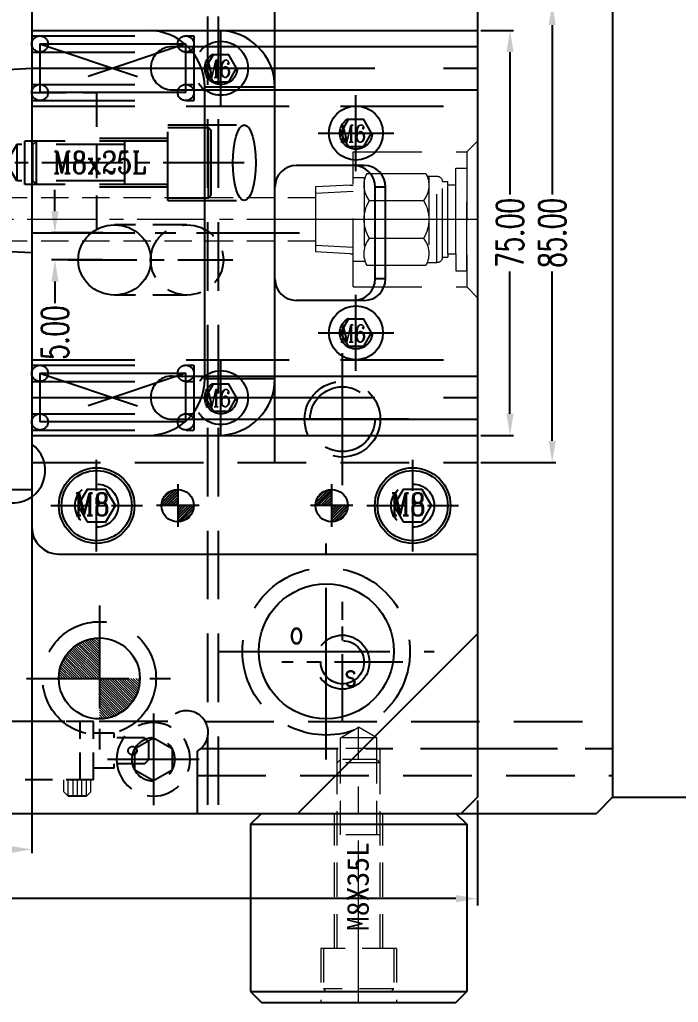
# Model space of a CAD drawing. Header units: inches. Extents: x 149964 to 151052, y -48230 to -47460.
# Drawn here: x 150591.3 to 150713.3, y -47853.7 to -47671.7 of the extents above; entities that cross this region are included whole.
import ezdxf

# ---------------------------------------------------------------- set-up
doc = ezdxf.new("R2010")
doc.units = ezdxf.units.IN
doc.header["$LTSCALE"] = 2
doc.header["$MEASUREMENT"] = 0
doc.header["$PDMODE"] = 3
doc.header["$PDSIZE"] = 0.3125
for name, pattern in [('ACAD_ISO02W100', [15, 12, -3]), ('CENTER', [50.8, 31.75, -6.35, 6.35, -6.35]), ('CENTER2', [1.125, 0.75, -0.125, 0.125, -0.125]), ('HIDDEN', [9.525, 6.35, -3.175]), ('HIDDEN2', [4.7625, 3.175, -1.5875])]:
    doc.linetypes.add(name, pattern=pattern)
doc.layers.get('0').update_dxf_attribs({"linetype": 'CONTINUOUS'})
doc.layers.get('Defpoints').update_dxf_attribs({"linetype": 'CONTINUOUS'})
for name, color, linetype in [('5', 5, 'CONTINUOUS'), ('CAV-COR', 1, 'CONTINUOUS'), ('cen', 1, 'CENTER'), ('CENTER', 1, 'CENTER'), ('hidden', 4, 'HIDDEN'), ('Layer3', 3, 'CONTINUOUS'), ('ls', 144, 'HIDDEN2'), ('PIN', 4, 'CONTINUOUS'), ('SCREW', 52, 'HIDDEN'), ('SILDE', 6, 'CONTINUOUS'), ('SP', 3, 'CONTINUOUS'), ('SPRING', 160, 'CONTINUOUS'), ('WT', 4, 'CONTINUOUS'), ('文字', 1, 'CONTINUOUS')]:
    doc.layers.add(name, color=color, linetype=linetype)
for name, color, linetype, lineweight in [('dim', 3, 'CONTINUOUS', 15), ('HA', 4, 'CONTINUOUS', 15), ('MBOM-ASSIS-LAYER', 71, 'CONTINUOUS', 9), ('WR', 122, 'HIDDEN', 18), ('螺絲', 42, 'ACAD_ISO02W100', 15)]:
    doc.layers.add(name, color=color, linetype=linetype, lineweight=lineweight)
doc.styles.add('ROMANC', font='romanc', dxfattribs={"width": 0.6, "height": 1})
doc.styles.add('ROMANS', font='ROMANS.shx', dxfattribs={"height": 5, "bigfont": 'chineset.shx'})
doc.styles.add('roment', font='txt.shx', dxfattribs={"width": 0.67, "bigfont": 'chineset.shx'})
doc.styles.get("Standard").update_dxf_attribs({"font": 'txt.shx', "width": 0.67})
doc.styles.add('style1', font='mingliu.ttc', dxfattribs={"width": 0.75})
doc.dimstyles.new('2.00', dxfattribs={"dimtxt": 5, "dimasz": 4, "dimexe": 0.666, "dimexo": 0.626, "dimgap": 1, "dimtad": 0, "dimzin": 0, "dimdsep": 46, "dimtxsty": 'Standard', "dimcen": 0.09, "dimclrd": 3, "dimclre": 3, "dimclrt": 7, "dimazin": 0, "dimtfac": 1, "dimtofl": 0, "dimtmove": 0, "dimatfit": 0, "dimfxl": 0, "dimtolj": 1, "dimtzin": 0, "dimarcsym": 0})
doc.dimstyles.new('ISO-25', dxfattribs={"dimtxt": 5, "dimasz": 4, "dimexe": 1.25, "dimexo": 0.625, "dimtad": 0, "dimzin": 1, "dimdsep": 46, "dimtxsty": 'roment', "dimcen": 0, "dimclrd": 256, "dimclre": 256, "dimclrt": 7, "dimazin": 0, "dimtfac": 1, "dimtofl": 0, "dimtmove": 0, "dimatfit": 3, "dimfxl": 0, "dimarcsym": 0})

# ---------------------------------------------------------------- blocks, each defined once
blk = doc.blocks.new('8')
at = {"layer": 'CENTER', "ltscale": 0.5}
for p, q in [((0, 8.5), (0, -8.5)), ((-8.5, 0), (8.5, 0))]:
    blk.add_line(p, q, dxfattribs=at)
at = {"layer": 'ls'}
blk.add_lwpolyline([(0, 4), (-3.46, 2), (-3.46, -2), (0, -4), (3.46, -2), (3.46, 2)], close=True, dxfattribs=at)
for radius in [6.8, 4]:
    blk.add_circle((0, 0), radius, dxfattribs=at)
blk = doc.blocks.new('*D35062')
at = {"layer": 'Defpoints', "color": 0}
for p in [(150426.07, -47815.72), (150676.07, -47815.72), (150676.07, -47834.52)]:
    blk.add_point(p, dxfattribs=at)
at = {"layer": 'dim', "lineweight": -2}
for p, q in [((150426.07, -47816.35), (150426.07, -47835.77)), ((150676.07, -47816.35), (150676.07, -47835.77)), ((150430.07, -47834.52), (150542.91, -47834.52)), ((150672.07, -47834.52), (150559.24, -47834.52))]:
    blk.add_line(p, q, dxfattribs=at)
at = {"layer": 'dim', "linetype": 'ByBlock'}
for points in [[(150430.07, -47833.86), (150430.07, -47835.19), (150426.07, -47834.52)], [(150672.07, -47835.19), (150672.07, -47833.86), (150676.07, -47834.52)]]:
    blk.add_solid(points, dxfattribs=at)
at = {"layer": 'dim', "color": 7, "linetype": 'ByBlock', "insert": (150551.07, -47834.52), "char_height": 5, "attachment_point": 5, "style": 'roment'}
blk.add_mtext('250.00', dxfattribs=at)
blk = doc.blocks.new('*D35081')
at = {"layer": 'Defpoints', "color": 0}
for p in [(150676.07, -47651.72), (150682.09, -47651.72), (150676.07, -47673.72)]:
    blk.add_point(p, dxfattribs=at)
at = {"layer": 'dim', "color": 3, "linetype": 'ByBlock', "lineweight": -2}
for p, q in [((150682.09, -47647.72), (150682.09, -47643.72)), ((150676.7, -47651.72), (150682.76, -47651.72)), ((150676.7, -47673.72), (150682.76, -47673.72)), ((150682.09, -47677.72), (150682.09, -47681.72))]:
    blk.add_line(p, q, dxfattribs=at)
at = {"layer": 'dim', "color": 3, "linetype": 'ByBlock'}
for points in [[(150681.43, -47647.72), (150682.76, -47647.72), (150682.09, -47651.72)], [(150682.76, -47677.72), (150681.43, -47677.72), (150682.09, -47673.72)]]:
    blk.add_solid(points, dxfattribs=at)
at = {"layer": 'dim', "color": 7, "linetype": 'ByBlock', "insert": (150682.09, -47661.98), "char_height": 5, "attachment_point": 5, "rotation": 90}
blk.add_mtext('\\A1;22.00', dxfattribs=at)
blk = doc.blocks.new('*D35084')
at = {"layer": 'Defpoints', "color": 0}
for p in [(150593.57, -47753.72), (150508.57, -47758.72), (150593.57, -47825.41)]:
    blk.add_point(p, dxfattribs=at)
at = {"layer": 'dim', "color": 3, "linetype": 'ByBlock', "lineweight": -2}
for p, q in [((150593.57, -47754.35), (150593.57, -47826.08)), ((150508.57, -47759.35), (150508.57, -47826.08)), ((150512.57, -47825.41), (150543.93, -47825.41)), ((150589.57, -47825.41), (150558.22, -47825.41))]:
    blk.add_line(p, q, dxfattribs=at)
at = {"layer": 'dim', "color": 3, "linetype": 'ByBlock'}
for points in [[(150512.57, -47824.75), (150512.57, -47826.08), (150508.57, -47825.41)], [(150589.57, -47826.08), (150589.57, -47824.75), (150593.57, -47825.41)]]:
    blk.add_solid(points, dxfattribs=at)
at = {"layer": 'dim', "color": 7, "linetype": 'ByBlock', "insert": (150551.07, -47825.41), "char_height": 5, "attachment_point": 5}
blk.add_mtext('\\A1;85.00', dxfattribs=at)
blk = doc.blocks.new('20160811.165144')
at = {"color": 1, "linetype": 'HIDDEN', "ltscale": 0.4}
for p, q in [((-96.06, 5), (-124.06, 5)), ((-124.06, -5.8), (-124.06, 5)), ((-121.56, -5.8), (-121.56, 5)), ((-98.56, -5.8), (-98.56, 5)), ((-96.06, -5.8), (-96.06, 5)), ((-121.06, -2.3), (-121.06, 2)), ((-118.36, 2), (-121.06, 2)), ((-118.36, -2.3), (-118.36, 2)), ((-92.26, 2.85), (-96.06, 2.85)), ((-92.26, 2), (-92.26, 2.85)), ((-86.66, 2), (-92.26, 2)), ((-86.66, 2), (-85.86, 1.2)), ((-85.86, -2), (-85.86, 1.2)), ((-118.36, -2.3), (-121.06, -2.3)), ((-92.26, -3.65), (-92.26, -2.8)), ((-86.66, -2.8), (-92.26, -2.8)), ((-86.66, -2.8), (-85.86, -2)), ((-92.26, -3.65), (-96.06, -3.65)), ((-96.06, -5.8), (-124.06, -5.8))]:
    blk.add_line(p, q, dxfattribs=at)
at = {"color": 60, "linetype": 'HIDDEN'}
for p, q in [((-82.33, 5), (-124.06, 5)), ((-75.4, 5), (0, 5)), ((-129.06, -12), (-129.06, -0.46)), ((-76.86, -12), (-76.86, -0.46)), ((-76.86, -5), (0, -5)), ((-129.06, -12), (-76.86, -12))]:
    blk.add_line(p, q, dxfattribs=at)
at = {"color": 60, "linetype": 'CENTER', "ltscale": 0.4}
blk.add_line((-76.22, 0), (0, 0), dxfattribs=at)
at = {"color": 2, "linetype": 'Continuous'}
for p, q in [((-119.36, -8.8), (-122.76, -8.8)), ((-97.36, -8.8), (-100.76, -8.8))]:
    blk.add_line(p, q, dxfattribs=at)
at = {"color": 1, "linetype": 'HIDDEN', "ltscale": 0.4}
blk.add_circle((-88.86, -0.4), 0.8, dxfattribs=at)
at = {"color": 60, "linetype": 'HIDDEN'}
for centre, start, end in [((-127.06, 3), 30, 240), ((-78.86, 3), 300, 150)]:
    blk.add_arc(centre, 4, start, end, dxfattribs=at)
at = {"layer": 'MBOM-ASSIS-LAYER', "color": 2, "linetype": 'Continuous'}
for p, q in [((-123.56, -8), (-123.56, -5.8)), ((-122.76, -8.8), (-122.76, -5.8)), ((-121.95, -8.8), (-121.95, -5.8)), ((-121.06, -8.8), (-121.06, -5.8)), ((-120.24, -8.8), (-120.24, -5.8)), ((-119.36, -8.8), (-119.36, -5.8)), ((-118.56, -8), (-118.56, -5.8)), ((-101.56, -8), (-101.56, -5.8)), ((-100.76, -8.8), (-100.76, -5.8)), ((-99.84, -8.8), (-99.84, -5.8)), ((-99.06, -8.8), (-99.06, -5.8)), ((-98.25, -8.8), (-98.25, -5.8)), ((-97.36, -8.8), (-97.36, -5.8)), ((-96.56, -8), (-96.56, -5.8)), ((-123.56, -8), (-122.76, -8.8)), ((-118.56, -8), (-119.36, -8.8)), ((-101.56, -8), (-100.76, -8.8)), ((-96.56, -8), (-97.36, -8.8))]:
    blk.add_line(p, q, dxfattribs=at)
at = {"layer": 'SP', "color": 2, "linetype": 'HIDDEN'}
blk.add_circle((-119.71, 0), 4, dxfattribs=at)
blk = doc.blocks.new('20160811.185241')
at = {"layer": 'SP'}
for p, q in [((-20, -2), (-18, 0)), ((-18, 0), (18, 0)), ((18, 0), (20, -2)), ((-20, -2), (20, -2)), ((-20, -2), (-20, -33)), ((20, -2), (20, -33)), ((-20, -33), (20, -33)), ((-20, -33), (-18, -35)), ((18, -35), (20, -33)), ((-18, -35), (18, -35))]:
    blk.add_line(p, q, dxfattribs=at)
at = {"layer": '螺絲', "linetype": 'HIDDEN', "ltscale": 0.5}
for p, q in [((-3.37, 14), (0, 15.95)), ((3.38, 14), (0, 15.95)), ((-3.37, 10), (-3.37, 14)), ((3.38, 14), (-3.37, 14)), ((3.38, 10), (3.38, 14)), ((4, 12), (-4, 12)), ((-4, 9.38), (-4, 12)), ((4, 9.38), (4, 12)), ((-3.37, 10), (-4, 9.38)), ((-4, -25), (-4, 9.38)), ((4, 9.38), (-4, 9.38)), ((-3.37, -4), (-3.37, 10)), ((3.38, 10), (-3.37, 10)), ((3.38, -4), (3.38, 10)), ((3.38, 10), (4, 9.38)), ((4, -25), (4, 9.38)), ((-4.5, -25), (-4.5, 0)), ((4.5, -25), (4.5, 0)), ((4, -4), (-4, -4)), ((-7, -25), (-7, -35)), ((7, -25), (-7, -25)), ((-6.5, -25), (-6.5, -32.5)), ((6.5, -25), (6.5, -32.5)), ((7, -25), (7, -35)), ((6.5, -32.5), (-6.5, -32.5)), ((-6.5, -32.5), (-6, -33)), ((6.5, -32.5), (6, -33)), ((6, -33), (-6, -33))]:
    blk.add_line(p, q, dxfattribs=at)
at = {"layer": '螺絲', "linetype": 'CENTER2', "ltscale": 20}
blk.add_line((0, -35), (0, 16), dxfattribs=at)
at = {"layer": '文字', "style": 'style1'}
blk.add_text('M8X35L', height=4.035, rotation=90, dxfattribs=at).set_placement((1.87, -21.8))
blk = doc.blocks.new('*D35896')
at = {"layer": 'Defpoints', "color": 0}
for p in [(150676.07, -47673.72), (150682.09, -47673.72), (150676.07, -47748.72)]:
    blk.add_point(p, dxfattribs=at)
at = {"layer": 'dim', "color": 3, "linetype": 'ByBlock', "lineweight": -2}
for p, q in [((150676.7, -47673.72), (150682.76, -47673.72)), ((150682.09, -47677.72), (150682.09, -47704.08)), ((150682.09, -47744.72), (150682.09, -47718.36)), ((150676.7, -47748.72), (150682.76, -47748.72))]:
    blk.add_line(p, q, dxfattribs=at)
at = {"layer": 'dim', "color": 3, "linetype": 'ByBlock'}
for points in [[(150682.76, -47677.72), (150681.43, -47677.72), (150682.09, -47673.72)], [(150681.43, -47744.72), (150682.76, -47744.72), (150682.09, -47748.72)]]:
    blk.add_solid(points, dxfattribs=at)
at = {"layer": 'dim', "color": 7, "linetype": 'ByBlock', "insert": (150682.09, -47711.22), "char_height": 5, "attachment_point": 5, "rotation": 90}
blk.add_mtext('\\A1;75.00', dxfattribs=at)
blk = doc.blocks.new('*D35897')
at = {"layer": 'Defpoints', "color": 0}
for p in [(150676.07, -47668.72), (150689.9, -47668.72), (150676.07, -47753.72)]:
    blk.add_point(p, dxfattribs=at)
at = {"layer": 'dim', "color": 3, "linetype": 'ByBlock', "lineweight": -2}
for p, q in [((150676.7, -47668.72), (150690.57, -47668.72)), ((150689.9, -47672.72), (150689.9, -47704.08)), ((150689.9, -47749.72), (150689.9, -47718.36)), ((150676.7, -47753.72), (150690.57, -47753.72))]:
    blk.add_line(p, q, dxfattribs=at)
at = {"layer": 'dim', "color": 3, "linetype": 'ByBlock'}
for points in [[(150690.57, -47672.72), (150689.24, -47672.72), (150689.9, -47668.72)], [(150689.24, -47749.72), (150690.57, -47749.72), (150689.9, -47753.72)]]:
    blk.add_solid(points, dxfattribs=at)
at = {"layer": 'dim', "color": 7, "linetype": 'ByBlock', "insert": (150689.9, -47711.22), "char_height": 5, "attachment_point": 5, "rotation": 90}
blk.add_mtext('\\A1;85.00', dxfattribs=at)
blk = doc.blocks.new('*D35898')
at = {"layer": 'Defpoints', "color": 0}
for p in [(150607.42, -47711.22), (150597.85, -47716.22), (150607.31, -47716.22)]:
    blk.add_point(p, dxfattribs=at)
at = {"layer": 'dim', "color": 3, "linetype": 'ByBlock', "lineweight": -2}
for p, q in [((150597.85, -47707.22), (150597.85, -47703.22)), ((150606.79, -47711.22), (150597.19, -47711.22)), ((150606.68, -47716.22), (150597.19, -47716.22)), ((150597.85, -47720.22), (150597.85, -47724.22))]:
    blk.add_line(p, q, dxfattribs=at)
at = {"layer": 'dim', "color": 3, "linetype": 'ByBlock'}
for points in [[(150597.19, -47707.22), (150598.52, -47707.22), (150597.85, -47711.22)], [(150598.52, -47720.22), (150597.19, -47720.22), (150597.85, -47716.22)]]:
    blk.add_solid(points, dxfattribs=at)
at = {"layer": 'dim', "color": 7, "linetype": 'ByBlock', "insert": (150597.85, -47729.69), "char_height": 5, "attachment_point": 5, "rotation": 90}
blk.add_mtext('\\A1;5.00', dxfattribs=at)
blk = doc.blocks.new('20160720.151039')
at = {"layer": 'SILDE', "linetype": 'HIDDEN', "ltscale": 0.5}
for p, q in [((-13.4, 6.5), (0, 6.5)), ((-13.4, -6.5), (0, -6.5))]:
    blk.add_line(p, q, dxfattribs=at)
blk.add_ellipse((-13.4, 0), major_axis=(6.73, 0), ratio=0.965926, dxfattribs=at)
at = {"layer": 'SILDE', "linetype": 'ByBlock'}
blk.add_ellipse((0, 0), major_axis=(6.73, 0), ratio=0.965926, dxfattribs=at)
blk = doc.blocks.new('20160811.170117')
at = {"layer": 'SILDE', "linetype": 'CENTER', "ltscale": 0.2}
blk.add_line((-8.59, 0), (21.88, 0), dxfattribs=at)
at = {"layer": 'SILDE', "linetype": 'ByBlock', "rotation": 180}
blk.add_blockref('20160720.151039', (0, 0), dxfattribs=at)
blk = doc.blocks.new('20160811.183352')
at = {"layer": 'SCREW', "linetype": 'CENTER2', "ltscale": 5}
for p, q in [((0, -8.5), (0, 8.5)), ((-8.5, 0), (8.5, 0))]:
    blk.add_line(p, q, dxfattribs=at)
at = {"layer": 'SCREW'}
blk.add_lwpolyline([(-1.73, 3), (-3.46, 0), (-1.73, -3), (1.73, -3), (3.46, 0), (1.73, 3)], close=True, dxfattribs=at)
at = {"layer": 'SCREW', "linetype": 'Continuous', "ltscale": 0.5}
for radius in [7, 6.5]:
    blk.add_circle((0, 0), radius, dxfattribs=at)
at = {"layer": 'SCREW', "ltscale": 0.5}
blk.add_circle((0, 0), 4, dxfattribs=at)
at = {"layer": 'dim', "style": 'ROMANC', "width": 0.8}
blk.add_text('M8', height=4.186, dxfattribs=at).set_placement((-4.07, -1.86))
blk = doc.blocks.new('FGA')
at = {"layer": 'PIN', "linetype": 'CENTER'}
for p, q in [((19368.28, -4827.56), (19368.28, -4817.12)), ((19363.06, -4822.34), (19373.5, -4822.34))]:
    blk.add_line(p, q, dxfattribs=at)
at = {"layer": 'PIN'}
for p, q in [((19364.31, -4822.37), (19368.28, -4818.4)), ((19364.38, -4821.64), (19367.58, -4818.43)), ((19364.68, -4820.67), (19366.62, -4818.74)), ((19365, -4822.34), (19368.28, -4819.06)), ((19365.67, -4822.34), (19368.28, -4819.72)), ((19366.33, -4822.34), (19368.28, -4820.39)), ((19366.99, -4822.34), (19368.28, -4821.05)), ((19367.65, -4822.34), (19368.28, -4821.71)), ((19368.28, -4823.7), (19369.64, -4822.34)), ((19368.28, -4822.38), (19368.32, -4822.34)), ((19368.28, -4823.04), (19368.98, -4822.34)), ((19368.28, -4824.36), (19370.31, -4822.34)), ((19368.28, -4825.69), (19371.63, -4822.34)), ((19368.28, -4825.03), (19370.97, -4822.34)), ((19368.33, -4826.31), (19372.25, -4822.38)), ((19369.07, -4826.23), (19372.17, -4823.13)), ((19370.08, -4825.88), (19371.82, -4824.14))]:
    blk.add_line(p, q, dxfattribs=at)
blk.add_circle((19368.28, -4822.34), 3.97, dxfattribs=at)
blk = doc.blocks.new('20160815.170922')
at = {"linetype": 'HIDDEN'}
for p, q in [((-14.13, -7), (-14.13, 7)), ((-14.13, 7), (0, 7)), ((-14.13, 4.5), (-27.31, 4.5)), ((-14.13, -4.5), (-27.31, -4.5)), ((-14.13, -7), (0, -7))]:
    blk.add_line(p, q, dxfattribs=at)
at = {"layer": 'SCREW'}
for p, q in [((-14.13, 6.5), (-6.63, 6.5)), ((-6.63, 6.5), (-6.13, 6)), ((-6.63, -6.5), (-6.63, 6.5)), ((-6.13, -6), (-6.13, 6)), ((-14.13, 4), (-40.63, 4)), ((-40.63, -4), (-40.63, 4)), ((-39.13, 3.38), (-38.5, 4)), ((-38.5, -4), (-38.5, 4)), ((-22.13, -4), (-22.13, 4)), ((-42.13, 3.38), (-44.08, 0)), ((-22.13, 3.38), (-42.13, 3.38)), ((-42.13, 3.38), (-42.13, -3.38)), ((-39.13, -3.38), (-39.13, 3.38)), ((-42.13, -3.38), (-44.08, 0)), ((-22.13, -3.38), (-42.13, -3.38)), ((-39.13, -3.38), (-38.5, -4)), ((-14.13, -4), (-40.63, -4)), ((-14.13, -6.5), (-6.63, -6.5)), ((-6.63, -6.5), (-6.13, -6))]:
    blk.add_line(p, q, dxfattribs=at)
at = {"layer": 'SCREW', "linetype": 'CENTER2', "ltscale": 10}
blk.add_line((0, 0), (-44.08, 0), dxfattribs=at)
at = {"layer": 'SILDE', "linetype": 'ByBlock'}
blk.add_ellipse((0, 0), major_axis=(0, -7), ratio=0.305731, dxfattribs=at)
at = {"layer": 'Layer3', "style": 'ROMANC', "width": 0.8}
blk.add_text('M8x25L', height=4.065, dxfattribs=at).set_placement((-35.43, -1.97))
blk = doc.blocks.new('20160407.091613')
at = {"layer": 'SCREW', "linetype": 'CENTER', "ltscale": 4}
for p, q in [((0, -7.04), (0, 7.04)), ((-7, 0), (7, 0))]:
    blk.add_line(p, q, dxfattribs=at)
at = {"layer": 'SCREW', "linetype": 'Continuous'}
blk.add_lwpolyline([(-1.44, 2.5), (-2.89, 0), (-1.44, -2.5), (1.44, -2.5), (2.89, 0), (1.44, 2.5)], close=True, dxfattribs=at)
at = {"layer": 'SCREW'}
for radius in [5, 3]:
    blk.add_circle((0, 0), radius, dxfattribs=at)
at = {"layer": 'dim', "style": 'ROMANC', "width": 0.8}
blk.add_text('M6', height=3.172, dxfattribs=at).set_placement((-3, -1.7))
blk = doc.blocks.new('20160901.155430')
at = {"layer": 'SPRING', "linetype": 'HIDDEN', "ltscale": 1.5}
for p, q in [((0, 7), (0, -7)), ((0, 7), (82.5, 7)), ((0, 6), (30, 6)), ((30, 6), (30, -6)), ((1.5, 4.5), (1.5, -4.5)), ((1.5, 4.5), (28.5, -4.5)), ((28.5, 4.5), (1.5, -4.5)), ((26.01, 4), (45, 4)), ((28.5, -4.5), (28.5, 4.5)), ((0, 3), (30, 3)), ((0, -3), (30, -3)), ((26.01, -4), (45, -4)), ((0, -6), (30, -6)), ((0, -7), (82.5, -7))]:
    blk.add_line(p, q, dxfattribs=at)
at = {"layer": 'SPRING', "linetype": 'CENTER', "ltscale": 5}
for p, q in [((1.5, 4.5), (28.5, 4.5)), ((28.5, -4.5), (1.5, -4.5))]:
    blk.add_line(p, q, dxfattribs=at)
at = {"layer": 'SPRING', "linetype": 'Continuous', "ltscale": 1.5}
for p, q in [((45, 4), (82.5, 4)), ((45, -4), (82.5, -4))]:
    blk.add_line(p, q, dxfattribs=at)
at = {"layer": 'SPRING', "linetype": 'CENTER'}
blk.add_line((0, 0), (82.5, 0), dxfattribs=at)
at = {"layer": 'SPRING', "linetype": 'HIDDEN', "ltscale": 1.5}
for centre in [(1.5, 4.5), (28.5, 4.5), (1.5, -4.5), (28.5, -4.5)]:
    blk.add_circle(centre, 1.5, dxfattribs=at)
blk.add_arc((26, 0), 4, 90, 270, dxfattribs=at)
at = {"layer": 'SCREW'}
blk.add_blockref('20160407.091613', (35, 0), dxfattribs=at)
blk = doc.blocks.new('20160107.135442')
at = {"layer": 'SCREW', "linetype": 'CENTER', "ltscale": 5}
for p, q in [((0, -7.04), (0, 7.04)), ((-7, 0), (7, 0))]:
    blk.add_line(p, q, dxfattribs=at)
at = {"layer": 'SCREW', "linetype": 'Continuous'}
blk.add_lwpolyline([(-1.44, 2.5), (-2.89, 0), (-1.44, -2.5), (1.44, -2.5), (2.89, 0), (1.44, 2.5)], close=True, dxfattribs=at)
blk.add_circle((0, 0), 5, dxfattribs=at)
at = {"layer": 'SCREW'}
blk.add_circle((0, 0), 3, dxfattribs=at)
at = {"layer": 'dim', "style": 'ROMANC', "width": 0.8}
blk.add_text('M6', height=3.172, dxfattribs=at).set_placement((-3, -1.7))
blk = doc.blocks.new('20150129.111502')
at = {"layer": '5', "color": 122, "linetype": 'HIDDEN', "lineweight": 0}
for p, q in [((0, 14.5), (0, -14.5)), ((2, 12.5), (0, 14.5)), ((2, 12.5), (2, -12.5)), ((23, 12.5), (2, 12.5)), ((23, -12.5), (23, 12.5)), ((2, -9.5), (2, 9.5)), ((4.01, 9.5), (2, 9.5)), ((4.01, 6.4), (4.01, 9.5)), ((7.51, -8), (7.51, 8)), ((9.33, 8), (7.51, 8)), ((9, 8), (9, -8)), ((20.43, 8.5), (9.57, 8.5)), ((23, 7.75), (20.77, 7.75)), ((21, 7.75), (21, -7.75)), ((4.01, -6.4), (4.01, 6.4)), ((5.51, 6.4), (4.01, 6.4)), ((5.51, 6.4), (5.51, 7)), ((6.51, 7), (5.51, 7)), ((5.51, 6.4), (5.51, 7)), ((5.51, -6.4), (5.51, 6.4)), ((6.51, -7), (6.51, 7)), ((23.56, 6.35), (23, 6.35)), ((23.56, 6.35), (30, 6.01)), ((30, 6.01), (30, -6.01)), ((23, 5.19), (30, 4.82)), ((20.01, 3.5), (9.99, 3.5)), ((20.01, -3.5), (9.99, -3.5)), ((23, -5.19), (30, -4.82)), ((5.51, -6.4), (4.01, -6.4)), ((4.01, -6.4), (4.01, -9.5)), ((5.51, -6.4), (5.51, -7)), ((5.51, -6.4), (5.51, -7)), ((6.51, -7), (5.51, -7)), ((23.56, -6.35), (23, -6.35)), ((23.56, -6.35), (30, -6.01)), ((9.33, -8), (7.51, -8)), ((20.43, -8.5), (9.57, -8.5)), ((23, -7.75), (20.77, -7.75)), ((4.01, -9.5), (2, -9.5)), ((2, -12.5), (0, -14.5)), ((23, -12.5), (2, -12.5))]:
    blk.add_line(p, q, dxfattribs=at)
at = {"layer": '5', "color": 122, "linetype": 'CENTER', "lineweight": 0, "ltscale": 0.5}
blk.add_line((0, 0), (30, 0), dxfattribs=at)
at = {"layer": '5', "color": 122, "linetype": 'HIDDEN', "lineweight": 0}
for centre, radius, start, end in [((7.51, 7), 1, 90, 180), ((13.47, 6.32), 4.47, 150.752, 219.0183), ((16.53, 6.32), 4.47, 320.9817, 29.248), ((15.66, 0), 6.66, 148.3016, 211.6984), ((14.34, 0), 6.66, 328.3016, 31.6984), ((13.47, -6.32), 4.47, 140.9817, 209.248), ((16.53, -6.32), 4.47, 330.752, 39.0183), ((7.51, -7), 1, 180, 270)]:
    blk.add_arc(centre, radius, start, end, dxfattribs=at)

msp = doc.modelspace()

# ---------------------------------------------------------------- hatches: boundary and pattern name
at = {"layer": 'HA'}
h = msp.add_hatch(dxfattribs=at)
h.set_pattern_fill('ANSI31', color=256, scale=0.1, style=0)
h.set_pattern_definition([(315, (150984.78446, -47763.82815), (-0.2245064, -0.2245064), [])])
h.paths.add_polyline_path([(150606.075, -47793.723), (150598.575, -47793.723, -0.4142136), (150606.075, -47786.223)])
h.paths.add_polyline_path([(150606.075, -47801.223), (150606.075, -47793.723), (150613.575, -47793.723, -0.4142136)])
h.paths.add_polyline_path([(150496.075, -47793.723), (150488.575, -47793.723, -0.4142136), (150496.075, -47786.223)])
h.paths.add_polyline_path([(150496.075, -47801.223), (150496.075, -47793.723), (150503.575, -47793.723, -0.4142136)])

# ---------------------------------------------------------------- linework, layer by layer
at = {"color": 8, "linetype": 'HIDDEN'}
for p, q in [((150626.075, -47518.723), (150626.075, -47818.723)), ((150628.075, -47518.723), (150628.075, -47818.723)), ((150651.075, -47801.923), (150651.075, -47779.523))]:
    msp.add_line(p, q, dxfattribs=at)
for p, q in [((150676.075, -47521.723), (150676.075, -47815.723)), ((150701.075, -47521.723), (150701.075, -47815.723)), ((150655.075, -47698.723), (150642.575, -47698.723)), ((150638.575, -47719.723), (150638.575, -47702.723)), ((150657.135, -47719.723), (150657.135, -47702.723)), ((150659.075, -47702.723), (150657.135, -47702.723)), ((150659.075, -47719.723), (150659.075, -47702.723)), ((150659.075, -47719.723), (150657.135, -47719.723)), ((150655.075, -47723.723), (150642.575, -47723.723)), ((150676.075, -47785.472), (150642.823, -47818.723)), ((150676.075, -47815.723), (150673.075, -47818.723)), ((150701.075, -47815.723), (150698.075, -47818.723)), ((150404.075, -47818.723), (150698.075, -47818.723))]:
    msp.add_line(p, q)
at = {"color": 8, "linetype": 'CENTER', "ltscale": 0.4}
for p, q in [((150651.075, -47757.952), (150651.075, -47733.494)), ((150663.304, -47745.723), (150638.609, -47745.723))]:
    msp.add_line(p, q, dxfattribs=at)
at = {"color": 8, "linetype": 'CENTER', "ltscale": 0.2}
for p, q in [((150651.075, -47801.923), (150651.075, -47779.523)), ((150662.275, -47790.723), (150639.875, -47790.723))]:
    msp.add_line(p, q, dxfattribs=at)
at = {"color": 8, "linetype": 'HIDDEN'}
for centre, radius in [((150651.075, -47745.723), 7), ((150651.075, -47745.723), 6), ((150651.075, -47790.723), 5), ((150651.075, -47790.723), 4)]:
    msp.add_circle(centre, radius, dxfattribs=at)
for centre, radius in [((150648.075, -47788.723), 12.5), ((150606.075, -47793.723), 7.5)]:
    msp.add_circle(centre, radius)
for centre, radius, start, end in [((150642.575, -47702.723), 4, 90, 180), ((150653.135, -47702.723), 4, 0, 90), ((150655.075, -47702.723), 4, 0, 90), ((150642.575, -47719.723), 4, 180, 270), ((150653.135, -47719.723), 4, 270, 0), ((150655.075, -47719.723), 4, 270, 0), ((150590.075, -47755.223), 6, 215.68533, 54.31467)]:
    msp.add_arc(centre, radius, start, end)
at = {"layer": 'CAV-COR', "linetype": 'ByBlock'}
for p, q in [((150593.575, -47668.723), (150593.575, -47758.723)), ((150508.575, -47758.723), (150593.575, -47758.723)), ((150701.075, -47815.723), (150719.964, -47815.723))]:
    msp.add_line(p, q, dxfattribs=at)
at = {"layer": 'cen', "ltscale": 0.5}
for p, q in [((150648.075, -47808.723), (150648.075, -47768.723)), ((150628.075, -47788.723), (150668.075, -47788.723))]:
    msp.add_line(p, q, dxfattribs=at)
at = {"layer": 'cen', "ltscale": 0.3}
for p, q in [((150606.075, -47780.223), (150606.075, -47807.223)), ((150592.575, -47793.723), (150619.575, -47793.723))]:
    msp.add_line(p, q, dxfattribs=at)
at = {"layer": 'hidden'}
for centre, radius in [((150648.075, -47788.723), 15.5), ((150606.075, -47793.723), 10.5)]:
    msp.add_circle(centre, radius, dxfattribs=at)
at = {"layer": 'SILDE', "linetype": 'ByBlock'}
for p, q in [((150638.575, -47753.723), (150638.575, -47668.723)), ((150593.575, -47673.723), (150676.075, -47673.723)), ((150563.929, -47682.277), (150593.575, -47680.723)), ((150638.575, -47684.223), (150625.575, -47684.223)), ((150625.575, -47738.223), (150625.575, -47684.223)), ((150575.138, -47713.895), (150593.575, -47714.861)), ((150638.575, -47738.223), (150625.575, -47738.223)), ((150593.575, -47748.723), (150676.075, -47748.723)), ((150593.575, -47753.723), (150593.575, -47765.723)), ((150598.575, -47770.723), (150676.075, -47770.723))]:
    msp.add_line(p, q, dxfattribs=at)
at = {"layer": 'SILDE', "linetype": 'HIDDEN', "ltscale": 0.5}
for p, q in [((150593.575, -47685.223), (150605.575, -47685.223)), ((150605.575, -47685.223), (150605.575, -47711.223)), ((150593.575, -47711.223), (150605.575, -47711.223))]:
    msp.add_line(p, q, dxfattribs=at)
at = {"layer": 'SILDE', "linetype": 'CENTER', "ltscale": 0.3}
msp.add_line((150593.575, -47711.223), (150646.075, -47711.223), dxfattribs=at)
at = {"layer": 'SILDE', "linetype": 'HIDDEN'}
msp.add_line((150593.575, -47753.723), (150676.075, -47753.723), dxfattribs=at)
at = {"layer": 'SILDE', "linetype": 'ByBlock'}
for centre, radius, start, end in [((150615.075, -47684.223), 10.5, 0, 90), ((150628.075, -47684.223), 10.5, 0, 90), ((150615.075, -47738.223), 10.5, 270, 0), ((150628.075, -47738.223), 10.5, 270, 0), ((150598.575, -47765.723), 5, 180, 270)]:
    msp.add_arc(centre, radius, start, end, dxfattribs=at)
at = {"layer": 'WR', "linetype": 'HIDDEN', "ltscale": 0.4}
for p, q in [((150646.075, -47704.723), (150456.075, -47704.723)), ((150646.075, -47712.723), (150456.075, -47712.723))]:
    msp.add_line(p, q, dxfattribs=at)
at = {"layer": 'WR', "linetype": 'CENTER', "ltscale": 0.2}
msp.add_line((150646.075, -47708.723), (150456.075, -47708.723), dxfattribs=at)

# ---------------------------------------------------------------- block references
at = {"linetype": 'ByBlock'}
msp.add_blockref('20160811.165144', (150701.075, -47806.723), dxfattribs=at)
at = {"layer": 'dim', "xscale": -1}
msp.add_blockref('8', (150616.075, -47808.723), dxfattribs=at)
at = {"layer": 'SCREW', "linetype": 'ByBlock'}
for name, p in [('20160815.170922', (150632.912, -47698.223)), ('20160811.183352', (150605.575, -47761.723)), ('20160811.183352', (150664.075, -47761.723))]:
    msp.add_blockref(name, p, dxfattribs=at)
at = {"layer": 'SILDE', "linetype": 'ByBlock'}
msp.add_blockref('20160811.170117', (150608.9, -47716.223), dxfattribs=at)
at = {"layer": 'SP', "linetype": 'ByBlock'}
msp.add_blockref('20160811.185241', (150654.075, -47818.723), dxfattribs=at)
at = {"layer": 'SPRING', "linetype": 'ByBlock'}
for p in [(150593.575, -47680.723), (150593.575, -47741.723)]:
    msp.add_blockref('20160901.155430', p, dxfattribs=at)
at = {"layer": 'WR', "linetype": 'ByBlock', "xscale": 0.755857898715476, "yscale": 0.755857898715135, "zscale": 0.7558578987150415, "rotation": 180}
for p in [(165260.244, -51406.728), (165288.744, -51406.728)]:
    msp.add_blockref('FGA', p, dxfattribs=at)
at = {"layer": 'WT', "linetype": 'ByBlock', "xscale": -0.9999999999999991}
msp.add_blockref('20150129.111502', (150676.075, -47708.723), dxfattribs=at)
at = {"layer": '螺絲', "linetype": 'Continuous'}
for p in [(150653.575, -47692.723), (150653.575, -47729.724)]:
    msp.add_blockref('20160107.135442', p, dxfattribs=at)

# ---------------------------------------------------------------- texts
at = {"style": 'ROMANS', "width": 0.75}
for s, p in [('o', (150641.28, -47787.28)), ('s', (150651.445, -47795.157))]:
    msp.add_text(s, height=4.2, dxfattribs=at).set_placement(p)

# ---------------------------------------------------------------- dimensions: what is measured, and where the dimension line sits
at = {"layer": 'dim', "linetype": 'ByBlock'}
for base, p1, p2, picture, middle in [((150682.094, -47651.723), (150676.075, -47673.723), (150676.075, -47651.723), '*D35081', (150682.094, -47661.98)), ((150597.854, -47716.223), (150607.42, -47711.223), (150607.31, -47716.223), '*D35898', (150597.854, -47729.69))]:
    dim = msp.add_linear_dim(base=base, p1=p1, p2=p2, angle=90, dimstyle='2.00', dxfattribs=at)
    dim.commit()
    dim.dimension.update_dxf_attribs({"geometry": picture, "text_midpoint": middle, "dimtype": 160})
for base, p1, p2, picture, middle in [((150689.902, -47668.723), (150676.075, -47753.723), (150676.075, -47668.723), '*D35897', (150689.902, -47711.223)), ((150682.094, -47673.723), (150676.075, -47748.723), (150676.075, -47673.723), '*D35896', (150682.094, -47711.223))]:
    dim = msp.add_linear_dim(base=base, p1=p1, p2=p2, angle=90, dimstyle='2.00', dxfattribs=at)
    dim.commit()
    dim.dimension.update_dxf_attribs({"geometry": picture, "text_midpoint": middle})
dim = msp.add_linear_dim(base=(150593.575, -47825.412), p1=(150508.575, -47758.723), p2=(150593.575, -47753.723), dimstyle='2.00', dxfattribs=at)
dim.commit()
dim.dimension.update_dxf_attribs({"geometry": '*D35084', "text_midpoint": (150551.075, -47825.412)})
at = {"layer": 'dim'}
dim = msp.add_linear_dim(base=(150676.075, -47834.523), p1=(150426.075, -47815.723), p2=(150676.075, -47815.723), dimstyle='ISO-25', dxfattribs=at)
dim.commit()
dim.dimension.update_dxf_attribs({"geometry": '*D35062', "text_midpoint": (150551.075, -47834.523), "dimtype": 160})

doc.saveas('drawing.dxf')
